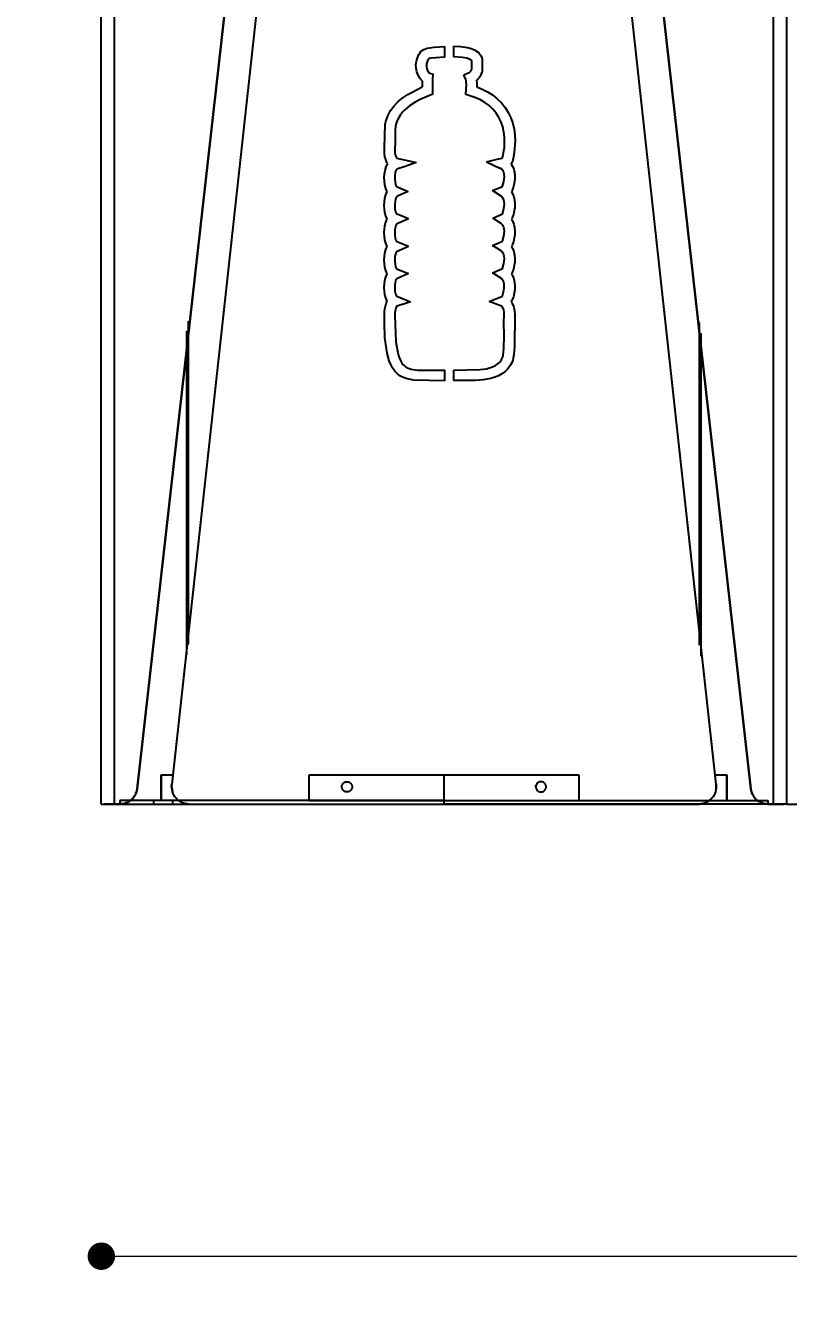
# Model space of a CAD drawing. Header units: millimetres. Extents: x 10366 to 23682, y 24552 to 29690.
# Drawn here: x 21408 to 21853, y 26972 to 27713 of the extents above; entities that cross this region are included whole.
import ezdxf

# ---------------------------------------------------------------- set-up
doc = ezdxf.new("R2010")
doc.units = ezdxf.units.MM
doc.header["$LTSCALE"] = 3
doc.layers.add('DomyÅ›lny', color=7, linetype='Continuous')
doc.styles.get("Standard").update_dxf_attribs({"font": 'arial.ttf'})
doc.dimstyles.new('MATEUSZ', dxfattribs={"dimtxt": 35, "dimasz": 16, "dimexe": 0.18, "dimexo": 0.0625, "dimgap": 0.09, "dimtad": 0, "dimdec": 0, "dimdsep": 46, "dimtxsty": 'Standard', "dimblk": 'DOT', "dimcen": 0.09, "dimse1": 1, "dimse2": 1, "dimadec": 0, "dimazin": 0, "dimtfac": 1, "dimtdec": 0, "dimtofl": 0, "dimtmove": 0, "dimatfit": 3, "dimfxl": 1, "dimtolj": 1, "dimtzin": 0, "dimlwd": 9, "dimlwe": 9, "dimarcsym": 0})

# ---------------------------------------------------------------- blocks, each defined once
blk = doc.blocks.new('_Dot')
at = {"color": 0, "linetype": 'ByBlock', "lineweight": -2}
blk.add_line((-0.5, 0), (-1, 0), dxfattribs=at)
at = {"color": 0, "linetype": 'ByBlock', "const_width": 0.5}
blk.add_lwpolyline([(-0.25, 0, 1), (0.25, 0, 1)], format="xyb", close=True, dxfattribs=at)
blk = doc.blocks.new('*D39')
at = {"color": 0, "lineweight": 9, "transparency": 16777216}
for p, q in [((21095.51, 28016.54), (21095.51, 27684.2)), ((21095.51, 27274.78), (21095.51, 27607.12))]:
    blk.add_line(p, q, dxfattribs=at)
at = {"layer": 'Defpoints', "color": 0, "transparency": 16777216}
for p in [(21451.8, 28032.54), (21095.51, 27258.78), (21451.8, 27258.78)]:
    blk.add_point(p, dxfattribs=at)
at = {"color": 0, "lineweight": 9, "transparency": 16777216, "xscale": 16, "yscale": 16, "zscale": 16}
for p, rotation in [((21095.51, 28032.54), 90), ((21095.51, 27258.78), 270)]:
    blk.add_blockref('_Dot', p, dxfattribs=dict(at, rotation=rotation))
at = {"color": 0, "transparency": 16777216, "insert": (21095.51, 27645.66), "char_height": 35, "attachment_point": 5, "rotation": 90}
blk.add_mtext('\\A1;774', dxfattribs=at)
blk = doc.blocks.new('*D42')
at = {"color": 0, "lineweight": 9, "transparency": 16777216}
for p, q in [((21467.95, 26995.14), (22399.28, 26995.14)), ((23435.8, 26995.14), (22504.46, 26995.14))]:
    blk.add_line(p, q, dxfattribs=at)
at = {"layer": 'Defpoints', "color": 0, "transparency": 16777216}
for p in [(21451.95, 27258.78), (23451.8, 27258.78), (23451.8, 26995.14)]:
    blk.add_point(p, dxfattribs=at)
at = {"color": 0, "lineweight": 9, "transparency": 16777216, "xscale": 16, "yscale": 16, "zscale": 16, "rotation": 180}
blk.add_blockref('_Dot', (21451.95, 26995.14), dxfattribs=at)
at = {"color": 0, "lineweight": 9, "transparency": 16777216, "xscale": 16, "yscale": 16, "zscale": 16}
blk.add_blockref('_Dot', (23451.8, 26995.14), dxfattribs=at)
at = {"color": 0, "transparency": 16777216, "insert": (22451.87, 26995.14), "char_height": 35, "attachment_point": 5}
blk.add_mtext('\\A1;2000', dxfattribs=at)

msp = doc.modelspace()

# ---------------------------------------------------------------- linework, layer by layer
at = {"layer": 'DomyÅ›lny'}
for p, q in [((21451.8, 27258.78), (21451.8, 28032.54)), ((21451.8, 27258.78), (21451.8, 27968.89)), ((21459.56, 27258.78), (21459.56, 27967.57)), ((21844.04, 27258.78), (21844.04, 27967.57)), ((21851.8, 27258.78), (21851.8, 27968.89)), ((21851.8, 27258.78), (21851.8, 27968.89)), ((21565.27, 27929.63), (21493.04, 27270.36)), ((21565.27, 27929.5), (21493.04, 27270.23)), ((21810.56, 27270.36), (21738.33, 27929.63)), ((21810.56, 27270.23), (21738.33, 27929.5)), ((21472.8, 27267.65), (21545.51, 27912.19)), ((21545.48, 27911.85), (21472.8, 27267.65)), ((21830.8, 27267.65), (21758.09, 27912.19)), ((21758.12, 27911.85), (21830.8, 27267.65)), ((21652.36, 27694.32), (21652.36, 27700.46)), ((21652.36, 27694.32), (21652.36, 27700.46)), ((21657.36, 27700.56), (21657.36, 27694.43)), ((21657.36, 27700.56), (21657.36, 27694.43)), ((21645.25, 27681.67), (21645.53, 27684.28)), ((21645.25, 27681.67), (21645.53, 27684.28)), ((21639.13, 27680.45), (21639.13, 27676.85)), ((21639.13, 27680.45), (21639.13, 27676.85)), ((21645.25, 27672.7), (21645.25, 27681.67)), ((21645.25, 27672.7), (21645.25, 27681.67)), ((21676.65, 27633.19), (21684.46, 27629.52)), ((21676.65, 27633.19), (21684.46, 27629.52)), ((21631.06, 27599.94), (21624.52, 27602.7)), ((21631.06, 27599.94), (21624.52, 27602.7)), ((21624.19, 27580.92), (21631.14, 27584.06)), ((21624.19, 27580.92), (21631.14, 27584.06)), ((21502.8, 27352.04), (21502.8, 27540.27)), ((21800.8, 27351.34), (21800.8, 27539.56)), ((21501.8, 27345.7), (21501.8, 27534.63)), ((21801.8, 27344.99), (21801.8, 27533.22)), ((21652.36, 27505.62), (21652.36, 27511.75)), ((21652.36, 27505.62), (21652.36, 27511.75)), ((21657.36, 27511.8), (21657.36, 27505.67)), ((21657.36, 27511.8), (21657.36, 27505.67)), ((21486.8, 27275.78), (21493.64, 27275.78)), ((21486.8, 27275.78), (21486.8, 27260.78)), ((21486.8, 27275.78), (21493.64, 27275.78)), ((21486.8, 27260.78), (21486.8, 27275.78)), ((21493.04, 27270.23), (21493.04, 27270.36)), ((21573.18, 27260.78), (21573.18, 27275.75)), ((21573.18, 27275.75), (21651.8, 27275.75)), ((21592.22, 27268.81), (21592.22, 27269.69)), ((21651.8, 27275.75), (21651.8, 27260.78)), ((21651.8, 27275.75), (21730.42, 27275.75)), ((21651.8, 27275.75), (21651.8, 27260.78)), ((21705.38, 27268.81), (21705.38, 27269.69)), ((21711.38, 27268.81), (21711.38, 27269.69)), ((21730.42, 27275.75), (21730.42, 27260.78)), ((21809.96, 27275.78), (21816.8, 27275.78)), ((21809.96, 27275.78), (21816.8, 27275.78)), ((21810.56, 27270.23), (21810.56, 27270.36)), ((21816.8, 27275.78), (21816.8, 27260.78)), ((21816.8, 27260.78), (21816.8, 27275.78)), ((21453.8, 27258.78), (21462.77, 27258.78)), ((21459.56, 27258.78), (21462.86, 27258.78)), ((21462.86, 27258.78), (21459.56, 27258.78)), ((21651.8, 27260.78), (21462.77, 27260.78)), ((21462.77, 27260.78), (21462.77, 27258.78)), ((21462.77, 27258.78), (21651.8, 27258.78)), ((21482.43, 27260.78), (21482.43, 27258.78)), ((21493.43, 27260.78), (21493.43, 27258.78)), ((21502.97, 27258.78), (21800.63, 27258.78)), ((21573.18, 27260.78), (21651.8, 27260.78)), ((21651.8, 27260.78), (21730.42, 27260.78)), ((21651.8, 27260.78), (21840.83, 27260.78)), ((21651.8, 27260.78), (21651.8, 27258.78)), ((21651.8, 27260.78), (21651.8, 27258.78)), ((21840.83, 27258.78), (21651.8, 27258.78)), ((21840.74, 27258.78), (21844.04, 27258.78)), ((21844.04, 27258.78), (21840.74, 27258.78)), ((21840.83, 27258.78), (21840.83, 27260.78)), ((21840.83, 27258.78), (21849.8, 27258.78))]:
    msp.add_line(p, q, dxfattribs=at)
for points in [[(21639.13, 27680.45, 0), (21638.36, 27681.16, 0), (21637.72, 27681.98, 0), (21636.67, 27683.78, 0), (21635.92, 27685.73, 0), (21635.5, 27687.77, 0), (21635.42, 27689.85, 0), (21635.68, 27691.92, 0), (21636.27, 27693.91, 0), (21637.18, 27695.79, 0), (21637.74, 27696.66, 0), (21638.39, 27697.48, 0), (21639.15, 27698.18, 0), (21640.02, 27698.76, 0), (21640.97, 27699.19, 0), (21641.97, 27699.48, 0), (21646.11, 27700, 0), (21652.36, 27700.46, 0)], [(21639.13, 27680.45, 0), (21638.36, 27681.16, 0), (21637.72, 27681.98, 0), (21636.67, 27683.78, 0), (21635.92, 27685.73, 0), (21635.5, 27687.77, 0), (21635.42, 27689.85, 0), (21635.68, 27691.92, 0), (21636.27, 27693.91, 0), (21637.18, 27695.79, 0), (21637.74, 27696.66, 0), (21638.39, 27697.48, 0), (21639.15, 27698.18, 0), (21640.02, 27698.76, 0), (21640.97, 27699.19, 0), (21641.97, 27699.48, 0), (21646.11, 27700, 0), (21652.36, 27700.46, 0)], [(21657.36, 27700.56, 0), (21661.49, 27700.39, 0), (21665.59, 27699.81, 0), (21667.59, 27699.28, 0), (21669.51, 27698.51, 0), (21670.42, 27698.01, 0), (21671.27, 27697.42, 0), (21672.06, 27696.76, 0), (21672.76, 27695.99, 0), (21673.33, 27695.13, 0), (21673.75, 27694.19, 0), (21674, 27693.19, 0), (21674.08, 27692.16, 0), (21674.11, 27688.03, 0), (21674.14, 27687, 0), (21674.11, 27686.48, 0), (21674.03, 27685.97, 0), (21673.88, 27685.48, 0), (21673.14, 27683.55, 0), (21672.71, 27682.76, 0), (21672.17, 27682.03, 0), (21671.54, 27681.39, 0), (21670.85, 27680.81, 0)], [(21657.36, 27700.56, 0), (21661.49, 27700.39, 0), (21665.59, 27699.81, 0), (21667.59, 27699.28, 0), (21669.51, 27698.51, 0), (21670.42, 27698.01, 0), (21671.27, 27697.42, 0), (21672.06, 27696.76, 0), (21672.76, 27695.99, 0), (21673.33, 27695.13, 0), (21673.75, 27694.19, 0), (21674, 27693.19, 0), (21674.08, 27692.16, 0), (21674.11, 27688.03, 0), (21674.14, 27687, 0), (21674.11, 27686.48, 0), (21674.03, 27685.97, 0), (21673.88, 27685.48, 0), (21673.14, 27683.55, 0), (21672.71, 27682.76, 0), (21672.17, 27682.03, 0), (21671.54, 27681.39, 0), (21670.85, 27680.81, 0)], [(21652.36, 27694.32, 0), (21647.12, 27693.92, 0), (21644.51, 27693.64, 0), (21643.21, 27693.48, 0), (21643.13, 27693.46, 0), (21643.05, 27693.43, 0), (21642.98, 27693.39, 0), (21642.91, 27693.34, 0), (21642.88, 27693.32, 0), (21642.85, 27693.28, 0), (21642.49, 27692.74, 0), (21642.18, 27692.16, 0), (21641.93, 27691.55, 0), (21641.74, 27690.92, 0), (21641.61, 27690.28, 0), (21641.55, 27689.63, 0), (21641.56, 27688.97, 0), (21641.63, 27688.32, 0), (21641.77, 27687.68, 0), (21641.96, 27687.05, 0), (21642.21, 27686.45, 0), (21642.51, 27685.87, 0), (21642.86, 27685.31, 0), (21642.89, 27685.28, 0), (21642.92, 27685.26, 0), (21642.99, 27685.21, 0), (21643.06, 27685.17, 0), (21645.53, 27684.28, 0)], [(21652.36, 27694.32, 0), (21647.12, 27693.92, 0), (21644.51, 27693.64, 0), (21643.21, 27693.48, 0), (21643.13, 27693.46, 0), (21643.05, 27693.43, 0), (21642.98, 27693.39, 0), (21642.91, 27693.34, 0), (21642.88, 27693.32, 0), (21642.85, 27693.28, 0), (21642.49, 27692.74, 0), (21642.18, 27692.16, 0), (21641.93, 27691.55, 0), (21641.74, 27690.92, 0), (21641.61, 27690.28, 0), (21641.55, 27689.63, 0), (21641.56, 27688.97, 0), (21641.63, 27688.32, 0), (21641.77, 27687.68, 0), (21641.96, 27687.05, 0), (21642.21, 27686.45, 0), (21642.51, 27685.87, 0), (21642.86, 27685.31, 0), (21642.89, 27685.28, 0), (21642.92, 27685.26, 0), (21642.99, 27685.21, 0), (21643.06, 27685.17, 0), (21645.53, 27684.28, 0)], [(21667.95, 27692.22, 0), (21667.7, 27692.44, 0), (21667.13, 27692.83, 0), (21666.51, 27693.14, 0), (21665.21, 27693.59, 0), (21662.51, 27694.12, 0), (21657.36, 27694.43, 0)], [(21667.95, 27692.22, 0), (21667.7, 27692.44, 0), (21667.13, 27692.83, 0), (21666.51, 27693.14, 0), (21665.21, 27693.59, 0), (21662.51, 27694.12, 0), (21657.36, 27694.43, 0)], [(21668.01, 27687.26, 0), (21667.95, 27692.22, 0)], [(21668.01, 27687.26, 0), (21667.95, 27692.22, 0)], [(21663.4, 27683.89, 0), (21665.53, 27684.83, 0), (21666.59, 27685.32, 0), (21667.08, 27685.63, 0), (21667.52, 27686.01, 0)], [(21663.4, 27683.89, 0), (21665.53, 27684.83, 0), (21666.59, 27685.32, 0), (21667.08, 27685.63, 0), (21667.52, 27686.01, 0)], [(21664.57, 27672.47, 0), (21664.86, 27678.3, 0), (21664.81, 27679.76, 0), (21664.69, 27680.48, 0), (21664.48, 27681.18, 0), (21663.4, 27683.89, 0)], [(21664.57, 27672.47, 0), (21664.86, 27678.3, 0), (21664.81, 27679.76, 0), (21664.69, 27680.48, 0), (21664.48, 27681.18, 0), (21663.4, 27683.89, 0)], [(21667.52, 27686.01, 0), (21668.01, 27687.26, 0)], [(21667.52, 27686.01, 0), (21668.01, 27687.26, 0)], [(21618.98, 27632.15, 0), (21618.54, 27632.9, 0), (21617.84, 27634.48, 0), (21617.37, 27636.15, 0), (21617.1, 27637.86, 0), (21617.03, 27641.32, 0), (21617.44, 27655.14, 0), (21617.84, 27656.83, 0), (21619.02, 27660.08, 0), (21620.66, 27663.12, 0), (21622.71, 27665.91, 0), (21625.1, 27668.41, 0), (21627.76, 27670.62, 0), (21630.62, 27672.57, 0), (21639.13, 27676.85, 0)], [(21618.98, 27632.15, 0), (21618.54, 27632.9, 0), (21617.84, 27634.48, 0), (21617.37, 27636.15, 0), (21617.1, 27637.86, 0), (21617.03, 27641.32, 0), (21617.44, 27655.14, 0), (21617.84, 27656.83, 0), (21619.02, 27660.08, 0), (21620.66, 27663.12, 0), (21622.71, 27665.91, 0), (21625.1, 27668.41, 0), (21627.76, 27670.62, 0), (21630.62, 27672.57, 0), (21639.13, 27676.85, 0)], [(21670.85, 27680.81, 0), (21670.99, 27678.87, 0), (21670.94, 27676.93, 0)], [(21670.85, 27680.81, 0), (21670.99, 27678.87, 0), (21670.94, 27676.93, 0)], [(21670.94, 27676.93, 0), (21674.15, 27675.64, 0), (21677.22, 27674.06, 0), (21680.13, 27672.2, 0), (21682.83, 27670.04, 0), (21685.27, 27667.6, 0), (21687.44, 27664.91, 0), (21689.28, 27661.99, 0), (21690.78, 27658.88, 0), (21691.93, 27655.63, 0), (21692.73, 27652.27, 0), (21693.19, 27648.85, 0), (21693.33, 27645.41, 0), (21692.79, 27638.53, 0), (21692.15, 27635.15, 0), (21691.71, 27633.48, 0), (21691.35, 27632.7, 0), (21690.89, 27631.97, 0)], [(21670.94, 27676.93, 0), (21674.15, 27675.64, 0), (21677.22, 27674.06, 0), (21680.13, 27672.2, 0), (21682.83, 27670.04, 0), (21685.27, 27667.6, 0), (21687.44, 27664.91, 0), (21689.28, 27661.99, 0), (21690.78, 27658.88, 0), (21691.93, 27655.63, 0), (21692.73, 27652.27, 0), (21693.19, 27648.85, 0), (21693.33, 27645.41, 0), (21692.79, 27638.53, 0), (21692.15, 27635.15, 0), (21691.71, 27633.48, 0), (21691.35, 27632.7, 0), (21690.89, 27631.97, 0)], [(21645.25, 27672.7, 0), (21638.29, 27669.77, 0), (21634.94, 27668, 0), (21631.77, 27665.94, 0), (21628.88, 27663.51, 0), (21627.58, 27662.13, 0), (21626.41, 27660.65, 0), (21625.39, 27659.06, 0), (21624.54, 27657.38, 0), (21623.87, 27655.61, 0), (21623.43, 27653.78, 0), (21623.26, 27651.9, 0), (21623.24, 27644.35, 0), (21623.14, 27640.58, 0), (21623.19, 27638.69, 0), (21623.31, 27637.76, 0), (21623.53, 27636.84, 0), (21623.86, 27635.96, 0), (21623.97, 27635.75, 0), (21624.02, 27635.64, 0), (21624.04, 27635.62, 0), (21624.05, 27635.61, 0), (21624.06, 27635.58, 0), (21624.11, 27635.54, 0), (21624.16, 27635.51, 0), (21624.21, 27635.48, 0), (21624.32, 27635.44, 0), (21635.57, 27632.77, 0)], [(21645.25, 27672.7, 0), (21638.29, 27669.77, 0), (21634.94, 27668, 0), (21631.77, 27665.94, 0), (21628.88, 27663.51, 0), (21627.58, 27662.13, 0), (21626.41, 27660.65, 0), (21625.39, 27659.06, 0), (21624.54, 27657.38, 0), (21623.87, 27655.61, 0), (21623.43, 27653.78, 0), (21623.26, 27651.9, 0), (21623.24, 27644.35, 0), (21623.14, 27640.58, 0), (21623.19, 27638.69, 0), (21623.31, 27637.76, 0), (21623.53, 27636.84, 0), (21623.86, 27635.96, 0), (21623.97, 27635.75, 0), (21624.02, 27635.64, 0), (21624.04, 27635.62, 0), (21624.05, 27635.61, 0), (21624.06, 27635.58, 0), (21624.11, 27635.54, 0), (21624.16, 27635.51, 0), (21624.21, 27635.48, 0), (21624.32, 27635.44, 0), (21635.57, 27632.77, 0)], [(21685.97, 27635.63, 0), (21687.01, 27641.57, 0), (21687.14, 27647.6, 0), (21686.8, 27650.6, 0), (21686.15, 27653.55, 0), (21685.17, 27656.4, 0), (21683.86, 27659.12, 0), (21682.23, 27661.65, 0), (21680.29, 27663.96, 0), (21678.09, 27666.03, 0), (21675.67, 27667.82, 0), (21673.06, 27669.35, 0), (21670.32, 27670.62, 0), (21664.57, 27672.47, 0)], [(21685.97, 27635.63, 0), (21687.01, 27641.57, 0), (21687.14, 27647.6, 0), (21686.8, 27650.6, 0), (21686.15, 27653.55, 0), (21685.17, 27656.4, 0), (21683.86, 27659.12, 0), (21682.23, 27661.65, 0), (21680.29, 27663.96, 0), (21678.09, 27666.03, 0), (21675.67, 27667.82, 0), (21673.06, 27669.35, 0), (21670.32, 27670.62, 0), (21664.57, 27672.47, 0)], [(21618.75, 27615.83, 0), (21618.26, 27616.77, 0), (21617.87, 27617.76, 0), (21617.32, 27619.81, 0), (21617.03, 27621.91, 0), (21616.95, 27624.03, 0), (21617.07, 27626.14, 0), (21617.41, 27628.23, 0), (21618.01, 27630.26, 0), (21618.44, 27631.23, 0), (21618.98, 27632.15, 0)], [(21618.75, 27615.83, 0), (21618.26, 27616.77, 0), (21617.87, 27617.76, 0), (21617.32, 27619.81, 0), (21617.03, 27621.91, 0), (21616.95, 27624.03, 0), (21617.07, 27626.14, 0), (21617.41, 27628.23, 0), (21618.01, 27630.26, 0), (21618.44, 27631.23, 0), (21618.98, 27632.15, 0)], [(21635.57, 27632.77, 0), (21628.49, 27630.37, 0), (21624.95, 27629.17, 0), (21624.52, 27628.99, 0), (21624.31, 27628.88, 0), (21624.21, 27628.83, 0), (21624.16, 27628.8, 0), (21624.11, 27628.77, 0), (21624.07, 27628.73, 0), (21624.05, 27628.71, 0), (21623.98, 27628.61, 0), (21623.77, 27628.19, 0), (21623.6, 27627.76, 0), (21623.36, 27626.86, 0), (21623.12, 27625.01, 0), (21623.09, 27623.14, 0), (21623.26, 27621.29, 0), (21623.44, 27620.37, 0), (21623.73, 27619.49, 0), (21623.94, 27619.07, 0), (21624.01, 27618.97, 0), (21624.04, 27618.93, 0), (21624.06, 27618.9, 0), (21624.1, 27618.86, 0), (21624.14, 27618.83, 0), (21624.19, 27618.8, 0), (21630.97, 27615.94, 0)], [(21635.57, 27632.77, 0), (21628.49, 27630.37, 0), (21624.95, 27629.17, 0), (21624.52, 27628.99, 0), (21624.31, 27628.88, 0), (21624.21, 27628.83, 0), (21624.16, 27628.8, 0), (21624.11, 27628.77, 0), (21624.07, 27628.73, 0), (21624.05, 27628.71, 0), (21623.98, 27628.61, 0), (21623.77, 27628.19, 0), (21623.6, 27627.76, 0), (21623.36, 27626.86, 0), (21623.12, 27625.01, 0), (21623.09, 27623.14, 0), (21623.26, 27621.29, 0), (21623.44, 27620.37, 0), (21623.73, 27619.49, 0), (21623.94, 27619.07, 0), (21624.01, 27618.97, 0), (21624.04, 27618.93, 0), (21624.06, 27618.9, 0), (21624.1, 27618.86, 0), (21624.14, 27618.83, 0), (21624.19, 27618.8, 0), (21630.97, 27615.94, 0)], [(21676.65, 27633.19, 0), (21681.33, 27634.37, 0), (21683.68, 27634.94, 0), (21684.85, 27635.23, 0), (21685.44, 27635.37, 0), (21685.73, 27635.45, 0), (21685.8, 27635.48, 0), (21685.86, 27635.52, 0), (21685.92, 27635.57, 0), (21685.95, 27635.59, 0), (21685.96, 27635.61, 0), (21685.97, 27635.62, 0), (21685.97, 27635.63, 0)], [(21676.65, 27633.19, 0), (21681.33, 27634.37, 0), (21683.68, 27634.94, 0), (21684.85, 27635.23, 0), (21685.44, 27635.37, 0), (21685.73, 27635.45, 0), (21685.8, 27635.48, 0), (21685.86, 27635.52, 0), (21685.92, 27635.57, 0), (21685.95, 27635.59, 0), (21685.96, 27635.61, 0), (21685.97, 27635.62, 0), (21685.97, 27635.63, 0)], [(21690.89, 27631.97, 0), (21691.03, 27631.78, 0)], [(21690.89, 27631.97, 0), (21691.03, 27631.78, 0)], [(21691.03, 27631.78, 0), (21691.6, 27630.89, 0), (21692.07, 27629.95, 0), (21692.46, 27628.97, 0), (21692.75, 27627.95, 0), (21693.09, 27625.87, 0), (21693.13, 27623.77, 0), (21692.94, 27621.67, 0), (21692.54, 27619.61, 0), (21691.98, 27617.58, 0), (21691.63, 27616.58, 0), (21691.14, 27615.65, 0)], [(21691.03, 27631.78, 0), (21691.6, 27630.89, 0), (21692.07, 27629.95, 0), (21692.46, 27628.97, 0), (21692.75, 27627.95, 0), (21693.09, 27625.87, 0), (21693.13, 27623.77, 0), (21692.94, 27621.67, 0), (21692.54, 27619.61, 0), (21691.98, 27617.58, 0), (21691.63, 27616.58, 0), (21691.14, 27615.65, 0)], [(21685.97, 27618.94, 0), (21686.73, 27621.75, 0), (21686.94, 27623.19, 0), (21687, 27624.65, 0), (21686.87, 27626.1, 0), (21686.7, 27626.81, 0), (21686.45, 27627.49, 0), (21686.1, 27628.13, 0), (21685.89, 27628.42, 0), (21685.65, 27628.69, 0), (21685.38, 27628.94, 0), (21685.09, 27629.16, 0), (21684.46, 27629.52, 0)], [(21685.97, 27618.94, 0), (21686.73, 27621.75, 0), (21686.94, 27623.19, 0), (21687, 27624.65, 0), (21686.87, 27626.1, 0), (21686.7, 27626.81, 0), (21686.45, 27627.49, 0), (21686.1, 27628.13, 0), (21685.89, 27628.42, 0), (21685.65, 27628.69, 0), (21685.38, 27628.94, 0), (21685.09, 27629.16, 0), (21684.46, 27629.52, 0)], [(21680.18, 27616.41, 0), (21683.11, 27617.62, 0), (21684.56, 27618.25, 0), (21685.29, 27618.56, 0), (21685.65, 27618.72, 0), (21685.83, 27618.81, 0), (21685.87, 27618.83, 0), (21685.91, 27618.86, 0), (21685.94, 27618.9, 0), (21685.96, 27618.92, 0), (21685.97, 27618.93, 0), (21685.97, 27618.94, 0)], [(21680.18, 27616.41, 0), (21683.11, 27617.62, 0), (21684.56, 27618.25, 0), (21685.29, 27618.56, 0), (21685.65, 27618.72, 0), (21685.83, 27618.81, 0), (21685.87, 27618.83, 0), (21685.91, 27618.86, 0), (21685.94, 27618.9, 0), (21685.96, 27618.92, 0), (21685.97, 27618.93, 0), (21685.97, 27618.94, 0)], [(21618.75, 27599.86, 0), (21618.27, 27600.78, 0), (21617.89, 27601.74, 0), (21617.34, 27603.74, 0), (21617.04, 27605.78, 0), (21616.95, 27607.85, 0), (21617.04, 27609.91, 0), (21617.35, 27611.96, 0), (21617.89, 27613.95, 0), (21618.27, 27614.91, 0), (21618.75, 27615.83, 0)], [(21618.75, 27599.86, 0), (21618.27, 27600.78, 0), (21617.89, 27601.74, 0), (21617.34, 27603.74, 0), (21617.04, 27605.78, 0), (21616.95, 27607.85, 0), (21617.04, 27609.91, 0), (21617.35, 27611.96, 0), (21617.89, 27613.95, 0), (21618.27, 27614.91, 0), (21618.75, 27615.83, 0)], [(21630.97, 27615.94, 0), (21626.79, 27614.09, 0), (21624.72, 27613.11, 0), (21624.21, 27612.86, 0), (21624.15, 27612.83, 0), (21624.09, 27612.79, 0), (21624.06, 27612.76, 0), (21624.04, 27612.73, 0), (21623.89, 27612.49, 0), (21623.66, 27611.97, 0), (21623.49, 27611.42, 0), (21623.26, 27610.3, 0), (21623.08, 27608.03, 0), (21623.2, 27605.75, 0), (21623.34, 27604.89, 0), (21623.55, 27604.04, 0), (21623.69, 27603.63, 0), (21623.87, 27603.23, 0), (21623.98, 27603.04, 0), (21624.04, 27602.95, 0), (21624.08, 27602.91, 0), (21624.12, 27602.88, 0), (21624.16, 27602.85, 0), (21624.21, 27602.82, 0), (21624.52, 27602.7, 0)], [(21630.97, 27615.94, 0), (21626.79, 27614.09, 0), (21624.72, 27613.11, 0), (21624.21, 27612.86, 0), (21624.15, 27612.83, 0), (21624.09, 27612.79, 0), (21624.06, 27612.76, 0), (21624.04, 27612.73, 0), (21623.89, 27612.49, 0), (21623.66, 27611.97, 0), (21623.49, 27611.42, 0), (21623.26, 27610.3, 0), (21623.08, 27608.03, 0), (21623.2, 27605.75, 0), (21623.34, 27604.89, 0), (21623.55, 27604.04, 0), (21623.69, 27603.63, 0), (21623.87, 27603.23, 0), (21623.98, 27603.04, 0), (21624.04, 27602.95, 0), (21624.08, 27602.91, 0), (21624.12, 27602.88, 0), (21624.16, 27602.85, 0), (21624.21, 27602.82, 0), (21624.52, 27602.7, 0)], [(21680.21, 27600.42, 0), (21685.53, 27602.7, 0), (21685.85, 27602.86, 0), (21685.92, 27602.91, 0), (21685.95, 27602.94, 0), (21685.97, 27602.96, 0), (21685.97, 27602.97, 0), (21685.97, 27602.97, 0), (21686.72, 27605.76, 0), (21686.93, 27607.19, 0), (21687, 27608.63, 0), (21686.88, 27610.06, 0), (21686.72, 27610.77, 0), (21686.49, 27611.45, 0), (21686.15, 27612.09, 0), (21685.95, 27612.38, 0), (21685.71, 27612.66, 0), (21685.45, 27612.91, 0), (21685.17, 27613.13, 0), (21680.18, 27616.41, 0)], [(21680.21, 27600.42, 0), (21685.53, 27602.7, 0), (21685.85, 27602.86, 0), (21685.92, 27602.91, 0), (21685.95, 27602.94, 0), (21685.97, 27602.96, 0), (21685.97, 27602.97, 0), (21685.97, 27602.97, 0), (21686.72, 27605.76, 0), (21686.93, 27607.19, 0), (21687, 27608.63, 0), (21686.88, 27610.06, 0), (21686.72, 27610.77, 0), (21686.49, 27611.45, 0), (21686.15, 27612.09, 0), (21685.95, 27612.38, 0), (21685.71, 27612.66, 0), (21685.45, 27612.91, 0), (21685.17, 27613.13, 0), (21680.18, 27616.41, 0)], [(21691.14, 27615.65, 0), (21691.68, 27614.76, 0), (21692.14, 27613.82, 0), (21692.5, 27612.85, 0), (21692.96, 27610.82, 0), (21693.12, 27608.75, 0), (21693.03, 27606.67, 0), (21692.73, 27604.61, 0), (21692.26, 27602.58, 0), (21691.8, 27601.09, 0), (21691.52, 27600.37, 0), (21691.14, 27599.69, 0)], [(21691.14, 27615.65, 0), (21691.68, 27614.76, 0), (21692.14, 27613.82, 0), (21692.5, 27612.85, 0), (21692.96, 27610.82, 0), (21693.12, 27608.75, 0), (21693.03, 27606.67, 0), (21692.73, 27604.61, 0), (21692.26, 27602.58, 0), (21691.8, 27601.09, 0), (21691.52, 27600.37, 0), (21691.14, 27599.69, 0)], [(21618.75, 27583.9, 0), (21618.27, 27584.82, 0), (21617.89, 27585.78, 0), (21617.34, 27587.77, 0), (21617.04, 27589.82, 0), (21616.95, 27591.88, 0), (21617.04, 27593.95, 0), (21617.35, 27595.99, 0), (21617.89, 27597.99, 0), (21618.27, 27598.95, 0), (21618.75, 27599.86, 0)], [(21618.75, 27583.9, 0), (21618.27, 27584.82, 0), (21617.89, 27585.78, 0), (21617.34, 27587.77, 0), (21617.04, 27589.82, 0), (21616.95, 27591.88, 0), (21617.04, 27593.95, 0), (21617.35, 27595.99, 0), (21617.89, 27597.99, 0), (21618.27, 27598.95, 0), (21618.75, 27599.86, 0)], [(21631.06, 27599.94, 0), (21625.23, 27597.36, 0), (21624.5, 27597.04, 0), (21624.14, 27596.86, 0), (21624.1, 27596.83, 0), (21624.06, 27596.8, 0), (21624.03, 27596.76, 0), (21623.84, 27596.41, 0), (21623.68, 27596.05, 0), (21623.44, 27595.29, 0), (21623.16, 27593.72, 0), (21623.06, 27592.13, 0), (21623.1, 27590.54, 0), (21623.3, 27588.96, 0), (21623.49, 27588.19, 0), (21623.77, 27587.44, 0), (21623.97, 27587.1, 0), (21624.02, 27587.02, 0), (21624.05, 27586.98, 0), (21624.09, 27586.94, 0), (21624.12, 27586.91, 0), (21624.17, 27586.88, 0), (21624.21, 27586.86, 0), (21631.14, 27584.06, 0)], [(21631.06, 27599.94, 0), (21625.23, 27597.36, 0), (21624.5, 27597.04, 0), (21624.14, 27596.86, 0), (21624.1, 27596.83, 0), (21624.06, 27596.8, 0), (21624.03, 27596.76, 0), (21623.84, 27596.41, 0), (21623.68, 27596.05, 0), (21623.44, 27595.29, 0), (21623.16, 27593.72, 0), (21623.06, 27592.13, 0), (21623.1, 27590.54, 0), (21623.3, 27588.96, 0), (21623.49, 27588.19, 0), (21623.77, 27587.44, 0), (21623.97, 27587.1, 0), (21624.02, 27587.02, 0), (21624.05, 27586.98, 0), (21624.09, 27586.94, 0), (21624.12, 27586.91, 0), (21624.17, 27586.88, 0), (21624.21, 27586.86, 0), (21631.14, 27584.06, 0)], [(21680.15, 27584.51, 0), (21685.49, 27586.72, 0), (21685.82, 27586.87, 0), (21685.89, 27586.92, 0), (21685.93, 27586.95, 0), (21685.96, 27586.98, 0), (21685.97, 27586.99, 0), (21685.97, 27587, 0), (21685.98, 27587.01, 0), (21686.72, 27589.8, 0), (21686.93, 27591.23, 0), (21687, 27592.67, 0), (21686.88, 27594.11, 0), (21686.73, 27594.81, 0), (21686.49, 27595.49, 0), (21686.15, 27596.13, 0), (21685.94, 27596.42, 0), (21685.71, 27596.69, 0), (21685.45, 27596.94, 0), (21685.17, 27597.17, 0), (21680.21, 27600.42, 0)], [(21680.15, 27584.51, 0), (21685.49, 27586.72, 0), (21685.82, 27586.87, 0), (21685.89, 27586.92, 0), (21685.93, 27586.95, 0), (21685.96, 27586.98, 0), (21685.97, 27586.99, 0), (21685.97, 27587, 0), (21685.98, 27587.01, 0), (21686.72, 27589.8, 0), (21686.93, 27591.23, 0), (21687, 27592.67, 0), (21686.88, 27594.11, 0), (21686.73, 27594.81, 0), (21686.49, 27595.49, 0), (21686.15, 27596.13, 0), (21685.94, 27596.42, 0), (21685.71, 27596.69, 0), (21685.45, 27596.94, 0), (21685.17, 27597.17, 0), (21680.21, 27600.42, 0)], [(21691.14, 27599.69, 0), (21691.69, 27598.8, 0), (21692.14, 27597.86, 0), (21692.51, 27596.88, 0), (21692.98, 27594.86, 0), (21693.15, 27592.78, 0), (21693.06, 27590.7, 0), (21692.76, 27588.64, 0), (21692.27, 27586.62, 0), (21691.81, 27585.13, 0), (21691.52, 27584.4, 0), (21691.14, 27583.72, 0)], [(21691.14, 27599.69, 0), (21691.69, 27598.8, 0), (21692.14, 27597.86, 0), (21692.51, 27596.88, 0), (21692.98, 27594.86, 0), (21693.15, 27592.78, 0), (21693.06, 27590.7, 0), (21692.76, 27588.64, 0), (21692.27, 27586.62, 0), (21691.81, 27585.13, 0), (21691.52, 27584.4, 0), (21691.14, 27583.72, 0)], [(21618.75, 27567.93, 0), (21618.27, 27568.85, 0), (21617.89, 27569.81, 0), (21617.34, 27571.81, 0), (21617.04, 27573.85, 0), (21616.95, 27575.92, 0), (21617.04, 27577.98, 0), (21617.35, 27580.03, 0), (21617.89, 27582.02, 0), (21618.27, 27582.98, 0), (21618.75, 27583.9, 0)], [(21618.75, 27567.93, 0), (21618.27, 27568.85, 0), (21617.89, 27569.81, 0), (21617.34, 27571.81, 0), (21617.04, 27573.85, 0), (21616.95, 27575.92, 0), (21617.04, 27577.98, 0), (21617.35, 27580.03, 0), (21617.89, 27582.02, 0), (21618.27, 27582.98, 0), (21618.75, 27583.9, 0)], [(21624.19, 27580.92, 0), (21623.91, 27580.44, 0), (21623.69, 27579.93, 0), (21623.39, 27578.85, 0), (21623.21, 27577.75, 0), (21623.09, 27575.52, 0), (21623.27, 27573.3, 0), (21623.51, 27572.21, 0), (21623.69, 27571.68, 0), (21623.94, 27571.18, 0), (21624.01, 27571.07, 0), (21624.05, 27571.01, 0), (21624.08, 27570.98, 0), (21624.13, 27570.94, 0), (21624.19, 27570.9, 0), (21631.09, 27568.11, 0)], [(21624.19, 27580.92, 0), (21623.91, 27580.44, 0), (21623.69, 27579.93, 0), (21623.39, 27578.85, 0), (21623.21, 27577.75, 0), (21623.09, 27575.52, 0), (21623.27, 27573.3, 0), (21623.51, 27572.21, 0), (21623.69, 27571.68, 0), (21623.94, 27571.18, 0), (21624.01, 27571.07, 0), (21624.05, 27571.01, 0), (21624.08, 27570.98, 0), (21624.13, 27570.94, 0), (21624.19, 27570.9, 0), (21631.09, 27568.11, 0)], [(21680.15, 27568.54, 0), (21685.51, 27570.76, 0), (21685.84, 27570.92, 0), (21685.91, 27570.97, 0), (21685.94, 27571, 0), (21685.96, 27571.02, 0), (21685.97, 27571.03, 0), (21685.97, 27571.04, 0), (21685.98, 27571.05, 0), (21686.73, 27573.85, 0), (21686.94, 27575.28, 0), (21687, 27576.72, 0), (21686.88, 27578.17, 0), (21686.72, 27578.87, 0), (21686.48, 27579.55, 0), (21686.13, 27580.19, 0), (21685.92, 27580.48, 0), (21685.68, 27580.76, 0), (21685.42, 27581, 0), (21685.14, 27581.23, 0), (21680.15, 27584.51, 0)], [(21680.15, 27568.54, 0), (21685.51, 27570.76, 0), (21685.84, 27570.92, 0), (21685.91, 27570.97, 0), (21685.94, 27571, 0), (21685.96, 27571.02, 0), (21685.97, 27571.03, 0), (21685.97, 27571.04, 0), (21685.98, 27571.05, 0), (21686.73, 27573.85, 0), (21686.94, 27575.28, 0), (21687, 27576.72, 0), (21686.88, 27578.17, 0), (21686.72, 27578.87, 0), (21686.48, 27579.55, 0), (21686.13, 27580.19, 0), (21685.92, 27580.48, 0), (21685.68, 27580.76, 0), (21685.42, 27581, 0), (21685.14, 27581.23, 0), (21680.15, 27584.51, 0)], [(21691.14, 27583.72, 0), (21691.69, 27582.83, 0), (21692.14, 27581.89, 0), (21692.51, 27580.92, 0), (21692.98, 27578.89, 0), (21693.15, 27576.82, 0), (21693.06, 27574.74, 0), (21692.76, 27572.68, 0), (21692.27, 27570.65, 0), (21691.81, 27569.16, 0), (21691.52, 27568.44, 0), (21691.14, 27567.75, 0)], [(21691.14, 27583.72, 0), (21691.69, 27582.83, 0), (21692.14, 27581.89, 0), (21692.51, 27580.92, 0), (21692.98, 27578.89, 0), (21693.15, 27576.82, 0), (21693.06, 27574.74, 0), (21692.76, 27572.68, 0), (21692.27, 27570.65, 0), (21691.81, 27569.16, 0), (21691.52, 27568.44, 0), (21691.14, 27567.75, 0)], [(21618.75, 27551.96, 0), (21618.27, 27552.88, 0), (21617.89, 27553.84, 0), (21617.34, 27555.84, 0), (21617.04, 27557.88, 0), (21616.95, 27559.95, 0), (21617.04, 27562.02, 0), (21617.35, 27564.06, 0), (21617.89, 27566.06, 0), (21618.27, 27567.02, 0), (21618.75, 27567.93, 0)], [(21618.75, 27551.96, 0), (21618.27, 27552.88, 0), (21617.89, 27553.84, 0), (21617.34, 27555.84, 0), (21617.04, 27557.88, 0), (21616.95, 27559.95, 0), (21617.04, 27562.02, 0), (21617.35, 27564.06, 0), (21617.89, 27566.06, 0), (21618.27, 27567.02, 0), (21618.75, 27567.93, 0)], [(21631.09, 27568.11, 0), (21624.99, 27565.35, 0), (21624.24, 27564.98, 0), (21624.15, 27564.93, 0), (21624.11, 27564.9, 0), (21624.07, 27564.87, 0), (21624.05, 27564.85, 0), (21623.99, 27564.76, 0), (21623.8, 27564.39, 0), (21623.51, 27563.61, 0), (21623.32, 27562.79, 0), (21623.11, 27561.14, 0), (21623.07, 27559.47, 0), (21623.2, 27557.8, 0), (21623.53, 27556.17, 0), (21623.67, 27555.77, 0), (21623.84, 27555.39, 0), (21623.94, 27555.21, 0), (21624, 27555.12, 0), (21624.06, 27555.04, 0), (21624.1, 27555, 0), (21624.14, 27554.97, 0), (21624.18, 27554.94, 0), (21624.23, 27554.92, 0), (21632.24, 27551.63, 0)], [(21631.09, 27568.11, 0), (21624.99, 27565.35, 0), (21624.24, 27564.98, 0), (21624.15, 27564.93, 0), (21624.11, 27564.9, 0), (21624.07, 27564.87, 0), (21624.05, 27564.85, 0), (21623.99, 27564.76, 0), (21623.8, 27564.39, 0), (21623.51, 27563.61, 0), (21623.32, 27562.79, 0), (21623.11, 27561.14, 0), (21623.07, 27559.47, 0), (21623.2, 27557.8, 0), (21623.53, 27556.17, 0), (21623.67, 27555.77, 0), (21623.84, 27555.39, 0), (21623.94, 27555.21, 0), (21624, 27555.12, 0), (21624.06, 27555.04, 0), (21624.1, 27555, 0), (21624.14, 27554.97, 0), (21624.18, 27554.94, 0), (21624.23, 27554.92, 0), (21632.24, 27551.63, 0)], [(21678.1, 27551.85, 0), (21684, 27554.19, 0), (21685.47, 27554.79, 0), (21685.83, 27554.95, 0), (21685.88, 27554.97, 0), (21685.91, 27555, 0), (21685.95, 27555.04, 0), (21685.96, 27555.06, 0), (21685.97, 27555.07, 0), (21685.98, 27555.08, 0), (21686.77, 27558.15, 0), (21686.97, 27559.72, 0), (21686.98, 27561.3, 0), (21686.9, 27562.09, 0), (21686.73, 27562.86, 0), (21686.47, 27563.6, 0), (21686.29, 27563.96, 0), (21686.08, 27564.3, 0), (21685.84, 27564.61, 0), (21685.57, 27564.9, 0), (21685.27, 27565.16, 0), (21680.15, 27568.54, 0)], [(21678.1, 27551.85, 0), (21684, 27554.19, 0), (21685.47, 27554.79, 0), (21685.83, 27554.95, 0), (21685.88, 27554.97, 0), (21685.91, 27555, 0), (21685.95, 27555.04, 0), (21685.96, 27555.06, 0), (21685.97, 27555.07, 0), (21685.98, 27555.08, 0), (21686.77, 27558.15, 0), (21686.97, 27559.72, 0), (21686.98, 27561.3, 0), (21686.9, 27562.09, 0), (21686.73, 27562.86, 0), (21686.47, 27563.6, 0), (21686.29, 27563.96, 0), (21686.08, 27564.3, 0), (21685.84, 27564.61, 0), (21685.57, 27564.9, 0), (21685.27, 27565.16, 0), (21680.15, 27568.54, 0)], [(21691.14, 27567.75, 0), (21691.69, 27566.86, 0), (21692.15, 27565.91, 0), (21692.52, 27564.93, 0), (21692.99, 27562.89, 0), (21693.15, 27560.8, 0), (21693.05, 27558.71, 0), (21692.74, 27556.63, 0), (21692.25, 27554.6, 0), (21691.77, 27553.1, 0), (21691.47, 27552.37, 0), (21691.08, 27551.69, 0)], [(21691.14, 27567.75, 0), (21691.69, 27566.86, 0), (21692.15, 27565.91, 0), (21692.52, 27564.93, 0), (21692.99, 27562.89, 0), (21693.15, 27560.8, 0), (21693.05, 27558.71, 0), (21692.74, 27556.63, 0), (21692.25, 27554.6, 0), (21691.77, 27553.1, 0), (21691.47, 27552.37, 0), (21691.08, 27551.69, 0)], [(21652.36, 27505.62, 0), (21634.11, 27505.89, 0), (21629.65, 27506.83, 0), (21627.52, 27507.66, 0), (21626.52, 27508.21, 0), (21625.58, 27508.85, 0), (21624.69, 27509.57, 0), (21623.11, 27511.21, 0), (21621.8, 27513.08, 0), (21620.72, 27515.09, 0), (21619.85, 27517.2, 0), (21618.6, 27521.58, 0), (21617.39, 27530.61, 0), (21617.11, 27539.71, 0), (21617.07, 27545.97, 0), (21617.27, 27547.53, 0), (21617.61, 27549.05, 0), (21618.1, 27550.54, 0), (21618.75, 27551.96, 0)], [(21652.36, 27505.62, 0), (21634.11, 27505.89, 0), (21629.65, 27506.83, 0), (21627.52, 27507.66, 0), (21626.52, 27508.21, 0), (21625.58, 27508.85, 0), (21624.69, 27509.57, 0), (21623.11, 27511.21, 0), (21621.8, 27513.08, 0), (21620.72, 27515.09, 0), (21619.85, 27517.2, 0), (21618.6, 27521.58, 0), (21617.39, 27530.61, 0), (21617.11, 27539.71, 0), (21617.07, 27545.97, 0), (21617.27, 27547.53, 0), (21617.61, 27549.05, 0), (21618.1, 27550.54, 0), (21618.75, 27551.96, 0)], [(21632.24, 27551.63, 0), (21628.13, 27550.25, 0), (21626.06, 27549.59, 0), (21625.03, 27549.26, 0), (21624.51, 27549.1, 0), (21624.25, 27549.02, 0), (21624.19, 27548.99, 0), (21624.13, 27548.95, 0), (21624.08, 27548.91, 0), (21624.06, 27548.89, 0), (21624.04, 27548.87, 0), (21624.04, 27548.87, 0), (21624.04, 27548.86, 0)], [(21632.24, 27551.63, 0), (21628.13, 27550.25, 0), (21626.06, 27549.59, 0), (21625.03, 27549.26, 0), (21624.51, 27549.1, 0), (21624.25, 27549.02, 0), (21624.19, 27548.99, 0), (21624.13, 27548.95, 0), (21624.08, 27548.91, 0), (21624.06, 27548.89, 0), (21624.04, 27548.87, 0), (21624.04, 27548.87, 0), (21624.04, 27548.86, 0)], [(21691.08, 27551.69, 0), (21691.65, 27550.69, 0), (21692.12, 27549.63, 0), (21692.48, 27548.54, 0), (21692.92, 27546.28, 0), (21693.04, 27543.98, 0), (21692.85, 27525.54, 0), (21692.55, 27520.94, 0), (21692.19, 27518.66, 0), (21691.9, 27517.55, 0), (21691.49, 27516.47, 0), (21690.4, 27514.44, 0), (21689.04, 27512.59, 0), (21687.41, 27510.96, 0), (21685.57, 27509.58, 0), (21683.56, 27508.45, 0), (21681.42, 27507.57, 0), (21679.22, 27506.9, 0), (21674.67, 27506.09, 0), (21670.06, 27505.79, 0), (21657.36, 27505.67, 0)], [(21691.08, 27551.69, 0), (21691.65, 27550.69, 0), (21692.12, 27549.63, 0), (21692.48, 27548.54, 0), (21692.92, 27546.28, 0), (21693.04, 27543.98, 0), (21692.85, 27525.54, 0), (21692.55, 27520.94, 0), (21692.19, 27518.66, 0), (21691.9, 27517.55, 0), (21691.49, 27516.47, 0), (21690.4, 27514.44, 0), (21689.04, 27512.59, 0), (21687.41, 27510.96, 0), (21685.57, 27509.58, 0), (21683.56, 27508.45, 0), (21681.42, 27507.57, 0), (21679.22, 27506.9, 0), (21674.67, 27506.09, 0), (21670.06, 27505.79, 0), (21657.36, 27505.67, 0)], [(21685.55, 27548.89, 0), (21685.5, 27548.93, 0), (21685.45, 27548.97, 0), (21685.4, 27549, 0), (21678.1, 27551.85, 0)], [(21685.55, 27548.89, 0), (21685.5, 27548.93, 0), (21685.45, 27548.97, 0), (21685.4, 27549, 0), (21678.1, 27551.85, 0)], [(21624.04, 27548.86, 0), (21623.7, 27547.98, 0), (21623.44, 27547.08, 0), (21623.16, 27545.23, 0), (21623.11, 27543.35, 0), (21623.72, 27528.35, 0), (21625.04, 27520.97, 0), (21625.62, 27519.18, 0), (21626.36, 27517.46, 0), (21627.3, 27515.84, 0), (21627.87, 27515.09, 0), (21628.5, 27514.4, 0), (21629.22, 27513.79, 0), (21630, 27513.28, 0), (21630.86, 27512.89, 0), (21632.66, 27512.36, 0), (21636.38, 27511.81, 0), (21643.9, 27511.66, 0), (21652.36, 27511.75, 0)], [(21624.04, 27548.86, 0), (21623.7, 27547.98, 0), (21623.44, 27547.08, 0), (21623.16, 27545.23, 0), (21623.11, 27543.35, 0), (21623.72, 27528.35, 0), (21625.04, 27520.97, 0), (21625.62, 27519.18, 0), (21626.36, 27517.46, 0), (21627.3, 27515.84, 0), (21627.87, 27515.09, 0), (21628.5, 27514.4, 0), (21629.22, 27513.79, 0), (21630, 27513.28, 0), (21630.86, 27512.89, 0), (21632.66, 27512.36, 0), (21636.38, 27511.81, 0), (21643.9, 27511.66, 0), (21652.36, 27511.75, 0)], [(21657.36, 27511.8, 0), (21672.7, 27512.09, 0), (21676.51, 27512.58, 0), (21678.38, 27513.02, 0), (21680.19, 27513.64, 0), (21681.91, 27514.5, 0), (21682.71, 27515.03, 0), (21683.46, 27515.63, 0), (21684.14, 27516.3, 0), (21684.76, 27517.03, 0), (21685.29, 27517.83, 0), (21685.75, 27518.67, 0), (21685.95, 27519.1, 0), (21686.11, 27519.56, 0), (21686.32, 27520.49, 0), (21686.68, 27524.3, 0), (21686.84, 27531.96, 0), (21686.77, 27539.62, 0), (21686.91, 27544.4, 0), (21686.83, 27545.6, 0), (21686.62, 27546.77, 0), (21686.44, 27547.34, 0), (21686.2, 27547.89, 0), (21685.91, 27548.41, 0), (21685.55, 27548.89, 0)], [(21657.36, 27511.8, 0), (21672.7, 27512.09, 0), (21676.51, 27512.58, 0), (21678.38, 27513.02, 0), (21680.19, 27513.64, 0), (21681.91, 27514.5, 0), (21682.71, 27515.03, 0), (21683.46, 27515.63, 0), (21684.14, 27516.3, 0), (21684.76, 27517.03, 0), (21685.29, 27517.83, 0), (21685.75, 27518.67, 0), (21685.95, 27519.1, 0), (21686.11, 27519.56, 0), (21686.32, 27520.49, 0), (21686.68, 27524.3, 0), (21686.84, 27531.96, 0), (21686.77, 27539.62, 0), (21686.91, 27544.4, 0), (21686.83, 27545.6, 0), (21686.62, 27546.77, 0), (21686.44, 27547.34, 0), (21686.2, 27547.89, 0), (21685.91, 27548.41, 0), (21685.55, 27548.89, 0)], [(21493.04, 27270.36, 0), (21492.97, 27269.28, 0), (21493.02, 27268.18, 0), (21493.19, 27267.08, 0), (21493.47, 27266, 0)], [(21502.97, 27258.78, 0), (21501.94, 27258.83, 0), (21500.91, 27259, 0), (21499.88, 27259.28, 0), (21498.89, 27259.67, 0), (21497.94, 27260.17, 0), (21497.05, 27260.77, 0), (21496.24, 27261.46, 0), (21495.52, 27262.21, 0), (21494.87, 27263.04, 0), (21494.3, 27263.95, 0), (21493.82, 27264.92, 0), (21493.45, 27265.95, 0), (21493.18, 27267.01, 0), (21493.02, 27268.09, 0), (21492.97, 27269.17, 0), (21493.04, 27270.23, 0)], [(21810.56, 27270.23, 0), (21810.63, 27269.17, 0), (21810.58, 27268.09, 0), (21810.42, 27267.01, 0), (21810.15, 27265.95, 0), (21809.78, 27264.92, 0), (21809.3, 27263.95, 0), (21808.73, 27263.04, 0), (21808.08, 27262.21, 0), (21807.36, 27261.46, 0), (21806.55, 27260.77, 0), (21805.66, 27260.17, 0), (21804.71, 27259.67, 0), (21803.72, 27259.28, 0), (21802.69, 27259, 0), (21801.66, 27258.83, 0), (21800.63, 27258.78, 0)], [(21810.32, 27266.7, 0), (21810.51, 27267.61, 0), (21810.61, 27268.54, 0), (21810.56, 27270.36, 0)], [(21472.8, 27267.65, 0), (21472.65, 27266.73, 0), (21472.42, 27265.83, 0), (21472.1, 27264.95, 0), (21471.71, 27264.11, 0), (21471.24, 27263.32, 0), (21470.71, 27262.57, 0), (21470.11, 27261.88, 0), (21469.45, 27261.25, 0), (21468.74, 27260.68, 0), (21467.98, 27260.18, 0), (21467.19, 27259.76, 0), (21466.36, 27259.41, 0), (21465.52, 27259.13, 0), (21464.64, 27258.93, 0), (21463.77, 27258.82, 0), (21462.86, 27258.78, 0)], [(21462.86, 27258.78, 0), (21463.8, 27258.82, 0), (21464.73, 27258.95, 0), (21465.64, 27259.17, 0), (21466.51, 27259.46, 0), (21467.36, 27259.84, 0), (21468.16, 27260.29, 0), (21468.91, 27260.81, 0), (21469.61, 27261.4, 0), (21470.25, 27262.04, 0), (21470.83, 27262.73, 0), (21471.34, 27263.47, 0), (21471.79, 27264.26, 0), (21472.15, 27265.07, 0), (21472.45, 27265.91, 0), (21472.66, 27266.76, 0), (21472.8, 27267.65, 0)], [(21840.74, 27258.78, 0), (21839.8, 27258.82, 0), (21838.87, 27258.95, 0), (21837.96, 27259.17, 0), (21837.09, 27259.46, 0), (21836.24, 27259.84, 0), (21835.44, 27260.29, 0), (21834.69, 27260.81, 0), (21833.99, 27261.4, 0), (21833.35, 27262.04, 0), (21832.77, 27262.73, 0), (21832.26, 27263.47, 0), (21831.81, 27264.26, 0), (21831.45, 27265.07, 0), (21831.15, 27265.91, 0), (21830.94, 27266.76, 0), (21830.8, 27267.65, 0)], [(21830.8, 27267.65, 0), (21830.95, 27266.73, 0), (21831.18, 27265.83, 0), (21831.5, 27264.95, 0), (21831.89, 27264.11, 0), (21832.36, 27263.32, 0), (21832.89, 27262.57, 0), (21833.49, 27261.88, 0), (21834.15, 27261.25, 0), (21834.86, 27260.68, 0), (21835.62, 27260.18, 0), (21836.41, 27259.76, 0), (21837.24, 27259.41, 0), (21838.09, 27259.13, 0), (21838.96, 27258.93, 0), (21839.83, 27258.82, 0), (21840.74, 27258.78, 0)], [(21451.8, 27258.78, 0), (21451.8, 27258.78, 0), (21451.8, 27258.78, 0), (21451.8, 27258.78, 0), (21451.8, 27258.78, 0), (21451.8, 27258.78, 0), (21451.8, 27258.78, 0), (21451.8, 27258.78, 0), (21451.8, 27258.78, 0), (21451.8, 27258.78, 0), (21451.8, 27258.78, 0), (21451.82, 27258.78, 0), (21451.95, 27258.78, 0), (21452.6, 27258.78, 0), (21459.56, 27258.78, 0)], [(21459.56, 27258.78, 0), (21453.8, 27258.78, 0)], [(21500.69, 27259.18, 0), (21501.84, 27258.98, 0), (21502.97, 27258.91, 0)], [(21844.04, 27258.78, 0), (21849.8, 27258.78, 0)], [(21851.8, 27258.78, 0), (21851.8, 27258.78, 0), (21851.8, 27258.78, 0), (21851.8, 27258.78, 0), (21851.8, 27258.78, 0), (21851.8, 27258.78, 0), (21851.8, 27258.78, 0), (21851.8, 27258.78, 0), (21851.8, 27258.78, 0), (21851.8, 27258.78, 0), (21851.8, 27258.78, 0), (21851.79, 27258.78, 0), (21851.74, 27258.78, 0), (21851.55, 27258.78, 0), (21849.58, 27258.78, 0), (21844.04, 27258.78, 0)], [(21851.8, 27258.78, 0), (21851.8, 27258.78, 0), (21851.8, 27258.78, 0), (21851.8, 27258.78, 0), (21851.8, 27258.78, 0), (21851.8, 27258.78, 0), (21851.8, 27258.78, 0), (21851.8, 27258.78, 0), (21851.8, 27258.78, 0), (21851.8, 27258.78, 0), (21851.8, 27258.78, 0), (21851.82, 27258.78, 0), (21851.95, 27258.78, 0), (21852.6, 27258.78, 0), (21859.56, 27258.78, 0)]]:
    msp.add_polyline3d(points, dxfattribs=at)
for points in [[(21592.22, 27268.81, 0), (21592.23, 27269.08, 0), (21592.27, 27269.36, 0), (21592.33, 27269.64, 0), (21592.43, 27269.92, 0), (21592.55, 27270.19, 0), (21592.71, 27270.45, 0), (21592.89, 27270.7, 0), (21593.1, 27270.93, 0), (21593.33, 27271.14, 0), (21593.58, 27271.32, 0), (21593.84, 27271.47, 0), (21594.11, 27271.6, 0), (21594.39, 27271.69, 0), (21594.67, 27271.76, 0), (21594.95, 27271.8, 0), (21595.22, 27271.81, 0), (21595.49, 27271.8, 0), (21595.77, 27271.76, 0), (21596.04, 27271.69, 0), (21596.32, 27271.6, 0), (21596.6, 27271.47, 0), (21596.86, 27271.32, 0), (21597.11, 27271.14, 0), (21597.34, 27270.93, 0), (21597.55, 27270.7, 0), (21597.73, 27270.45, 0), (21597.88, 27270.19, 0), (21598.01, 27269.92, 0), (21598.1, 27269.64, 0), (21598.17, 27269.36, 0), (21598.21, 27269.08, 0), (21598.22, 27268.81, 0), (21598.21, 27268.54, 0), (21598.17, 27268.27, 0), (21598.1, 27267.99, 0), (21598.01, 27267.71, 0), (21597.88, 27267.44, 0), (21597.73, 27267.18, 0), (21597.55, 27266.93, 0), (21597.34, 27266.7, 0), (21597.11, 27266.49, 0), (21596.86, 27266.31, 0), (21596.6, 27266.15, 0), (21596.32, 27266.03, 0), (21596.04, 27265.94, 0), (21595.77, 27265.87, 0), (21595.49, 27265.83, 0), (21595.22, 27265.82, 0), (21594.95, 27265.83, 0), (21594.67, 27265.87, 0), (21594.39, 27265.94, 0), (21594.11, 27266.03, 0), (21593.84, 27266.15, 0), (21593.58, 27266.31, 0), (21593.33, 27266.49, 0), (21593.1, 27266.7, 0), (21592.89, 27266.93, 0), (21592.71, 27267.18, 0), (21592.55, 27267.44, 0), (21592.43, 27267.71, 0), (21592.33, 27267.99, 0), (21592.27, 27268.27, 0), (21592.23, 27268.54, 0)], [(21711.38, 27268.81, 0), (21711.37, 27269.08, 0), (21711.33, 27269.36, 0), (21711.27, 27269.64, 0), (21711.17, 27269.92, 0), (21711.05, 27270.19, 0), (21710.89, 27270.45, 0), (21710.71, 27270.7, 0), (21710.5, 27270.93, 0), (21710.27, 27271.14, 0), (21710.02, 27271.32, 0), (21709.76, 27271.47, 0), (21709.49, 27271.6, 0), (21709.21, 27271.69, 0), (21708.93, 27271.76, 0), (21708.65, 27271.8, 0), (21708.38, 27271.81, 0), (21708.11, 27271.8, 0), (21707.84, 27271.76, 0), (21707.56, 27271.69, 0), (21707.28, 27271.6, 0), (21707, 27271.47, 0), (21706.74, 27271.32, 0), (21706.49, 27271.14, 0), (21706.26, 27270.93, 0), (21706.05, 27270.7, 0), (21705.87, 27270.45, 0), (21705.72, 27270.19, 0), (21705.59, 27269.92, 0), (21705.5, 27269.64, 0), (21705.43, 27269.36, 0), (21705.39, 27269.08, 0), (21705.38, 27268.81, 0), (21705.39, 27268.54, 0), (21705.43, 27268.27, 0), (21705.5, 27267.99, 0), (21705.59, 27267.71, 0), (21705.72, 27267.44, 0), (21705.87, 27267.18, 0), (21706.05, 27266.93, 0), (21706.26, 27266.7, 0), (21706.49, 27266.49, 0), (21706.74, 27266.31, 0), (21707, 27266.15, 0), (21707.28, 27266.03, 0), (21707.56, 27265.94, 0), (21707.84, 27265.87, 0), (21708.11, 27265.83, 0), (21708.38, 27265.82, 0), (21708.65, 27265.83, 0), (21708.93, 27265.87, 0), (21709.21, 27265.94, 0), (21709.49, 27266.03, 0), (21709.76, 27266.15, 0), (21710.02, 27266.31, 0), (21710.27, 27266.49, 0), (21710.5, 27266.7, 0), (21710.71, 27266.93, 0), (21710.89, 27267.18, 0), (21711.05, 27267.44, 0), (21711.17, 27267.71, 0), (21711.27, 27267.99, 0), (21711.33, 27268.27, 0), (21711.37, 27268.54, 0)]]:
    msp.add_polyline3d(points, close=True, dxfattribs=at)

# ---------------------------------------------------------------- dimensions: what is measured, and where the dimension line sits
dim = msp.add_linear_dim(base=(21095.51, 27258.78), p1=(21451.8, 28032.54), p2=(21451.8, 27258.78), angle=90, dimstyle='MATEUSZ')
dim.commit()
dim.dimension.update_dxf_attribs({"geometry": '*D39', "text_midpoint": (21095.51, 27645.66)})
dim = msp.add_linear_dim(base=(23451.8, 26995.14), p1=(21451.95, 27258.78), p2=(23451.8, 27258.78), dimstyle='MATEUSZ')
dim.commit()
dim.dimension.update_dxf_attribs({"geometry": '*D42', "text_midpoint": (22451.87, 26995.14)})

doc.saveas('drawing.dxf')
